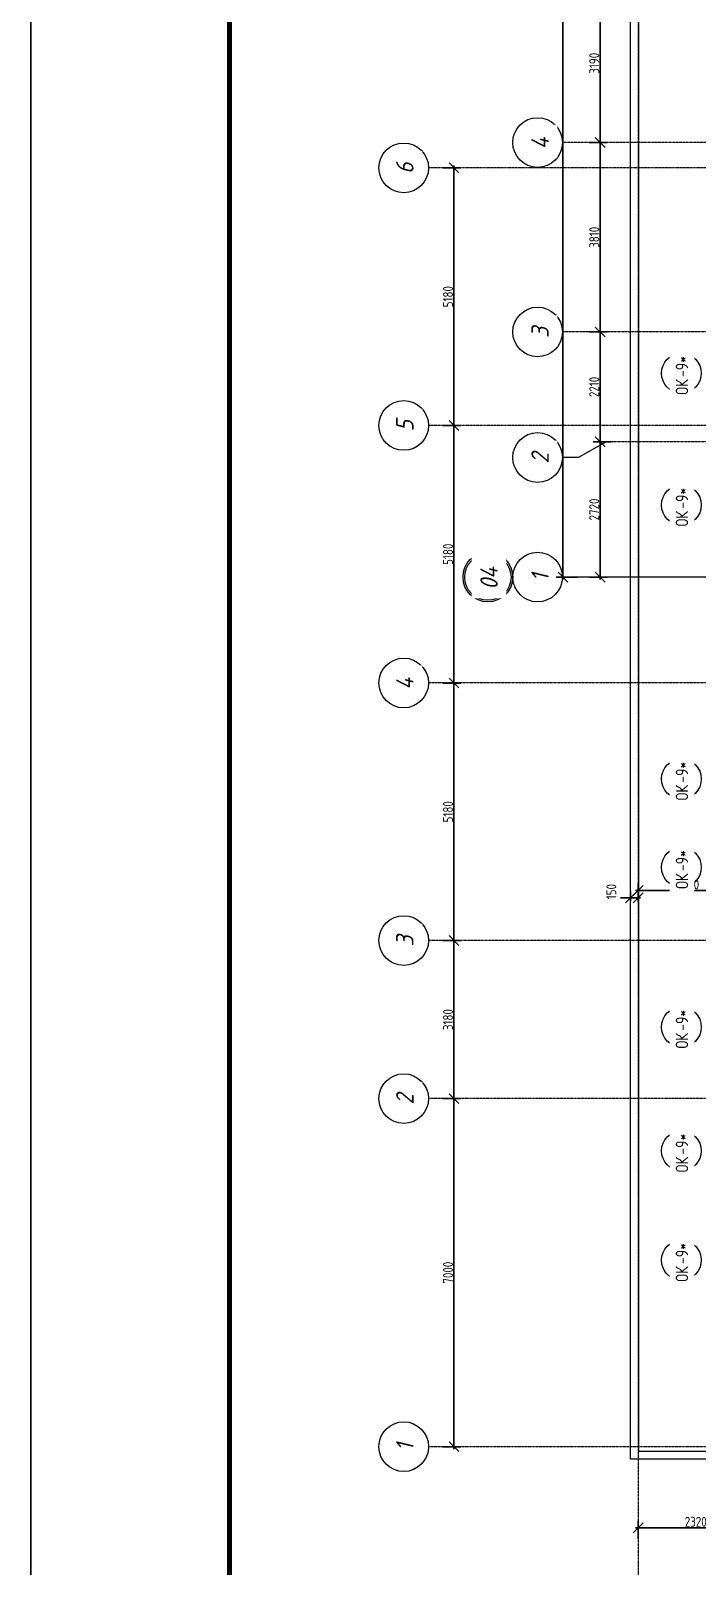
# Model space of a CAD drawing. Header units: millimetres. Extents: x -11854 to 4360091, y -19344 to 4989148.
# Drawn here: x -11854 to 1549, y -2743 to 28142 of the extents above; entities that cross this region are included whole.
import ezdxf

# ---------------------------------------------------------------- set-up
doc = ezdxf.new("R2010")
doc.units = ezdxf.units.MM
doc.linetypes.add('Линия сетки', pattern=[22.225, 12.7, -3.175, 3.175, -3.175])
doc.layers.get('0').update_dxf_attribs({"color": 254})
doc.layers.get('Defpoints').update_dxf_attribs({"color": 254})
for name, color, linetype, lineweight in [('A-ANNO-DIMS', 254, 'Continuous', 9), ('A-GLAZ-IDEN', 254, 'Continuous', 9), ('A-WALL', 254, 'Continuous', 9), ('S-GRID', 254, 'Continuous', 9), ('S-GRID-IDEN', 254, 'Continuous', 9)]:
    doc.layers.add(name, color=color, linetype=linetype, lineweight=lineweight)
doc.layers.add('РАМКА', color=7, linetype='Continuous')
doc.styles.add('ISOCPEUR', font='isocpeur.ttf', dxfattribs={"width": 0.8, "height": 200})
doc.styles.add('ISOCPEUR_1', font='isocpeur.ttf', dxfattribs={"width": 0.8, "height": 250})
doc.styles.add('ISOCPEUR_I', font='isocpeui.ttf', dxfattribs={"width": 0.9, "height": 350})
doc.dimstyles.new('2_0_мм_ISOCPEUR', dxfattribs={"dimscale": 304.8, "dimtxt": 199.196235, "dimasz": 0.656168, "dimexe": 0.459318, "dimexo": 0.625, "dimgap": 0.065617, "dimtad": 1, "dimdec": 0, "dimtxsty": 'ISOCPEUR', "dimblk1": 'OBLIQUE', "dimblk2": 'OBLIQUE', "dimsah": 1, "dimcen": 2.5, "dimdle": 0.164042, "dimazin": 3, "dimtfac": 1, "dimtix": 1, "dimtmove": 0, "dimatfit": 3, "dimfxl": 0.787402, "dimfxlon": 1, "dimtvp": 1, "dimarcsym": 2})
doc.dimstyles.new('2_0_мм_ISOCPEUR_1', dxfattribs={"dimscale": 304.8, "dimtxt": 199.196235, "dimasz": 0.656168, "dimexe": 0.459318, "dimexo": 0.625, "dimgap": 0.065617, "dimtad": 1, "dimdec": 0, "dimtxsty": 'ISOCPEUR', "dimblk1": 'OBLIQUE', "dimblk2": 'OBLIQUE', "dimsah": 1, "dimcen": 2.5, "dimdle": 0.164042, "dimazin": 3, "dimtfac": 1, "dimtix": 1, "dimtmove": 1, "dimatfit": 3, "dimfxl": 0.787402, "dimfxlon": 1, "dimtvp": 1, "dimarcsym": 2})

# ---------------------------------------------------------------- blocks, each defined once
blk = doc.blocks.new('Ось сетки - Заголовок сетки - Окружность 5 мм-84278-1Г')
at = {"layer": 'S-GRID-IDEN'}
blk.add_circle((0, 0), 5, dxfattribs=at)
blk = doc.blocks.new('_Oblique')
at = {"color": 0, "linetype": 'ByBlock', "lineweight": -2}
blk.add_line((-0.5, -0.5), (0.5, 0.5), dxfattribs=at)
blk = doc.blocks.new('*D699')
at = {"layer": 'A-ANNO-DIMS', "color": 0, "lineweight": -2, "transparency": 16777216}
for p, q in [((-782, 42482), (-1291, 42482)), ((-1151, 17102), (-1151, 42532)), ((-862, 17152), (-1291, 17152))]:
    blk.add_line(p, q, dxfattribs=at)
at = {"layer": 'Defpoints', "color": 0, "transparency": 16777216}
for p in [(-1151, 42482), (-763, 42482), (-843, 17152)]:
    blk.add_point(p, dxfattribs=at)
at = {"layer": 'A-ANNO-DIMS', "color": 0, "lineweight": -2, "transparency": 16777216, "xscale": 200, "yscale": 200, "zscale": 200}
for p, rotation in [((-1151, 42482), 90), ((-1151, 17152), 270)]:
    blk.add_blockref('_Oblique', p, dxfattribs=dict(at, rotation=rotation))
at = {"layer": 'A-ANNO-DIMS', "color": 0, "transparency": 16777216, "insert": (-1437, 30117), "char_height": 200, "width": 666.54, "attachment_point": 1, "rotation": 90, "line_spacing_factor": 1.149209, "style": 'ISOCPEUR'}
blk.add_mtext('\\A1;25330', dxfattribs=at)
blk = doc.blocks.new('*D700')
at = {"layer": 'A-ANNO-DIMS', "color": 0, "lineweight": -2, "transparency": 16777216}
for p, q in [((-182, 19872), (-543, 19872)), ((-403, 17102), (-403, 19922)), ((-624, 17152), (-263, 17152))]:
    blk.add_line(p, q, dxfattribs=at)
at = {"layer": 'Defpoints', "color": 0, "transparency": 16777216}
for p in [(-403, 19872), (-163, 19872), (-643, 17152)]:
    blk.add_point(p, dxfattribs=at)
at = {"layer": 'A-ANNO-DIMS', "color": 0, "lineweight": -2, "transparency": 16777216, "xscale": 200, "yscale": 200, "zscale": 200}
for p, rotation in [((-403, 19872), 90), ((-403, 17152), 270)]:
    blk.add_blockref('_Oblique', p, dxfattribs=dict(at, rotation=rotation))
at = {"layer": 'A-ANNO-DIMS', "color": 0, "transparency": 16777216, "insert": (-523, 18512), "char_height": 200, "width": 533.23, "attachment_point": 5, "rotation": 90, "style": 'ISOCPEUR'}
blk.add_mtext('\\A1;2720', dxfattribs=at)
blk = doc.blocks.new('*D701')
at = {"layer": 'A-ANNO-DIMS', "color": 0, "lineweight": -2, "transparency": 16777216}
for p, q in [((-624, 22082), (-263, 22082)), ((-403, 19822), (-403, 22132)), ((-182, 19872), (-543, 19872))]:
    blk.add_line(p, q, dxfattribs=at)
at = {"layer": 'Defpoints', "color": 0, "transparency": 16777216}
for p in [(-643, 22082), (-403, 22082), (-163, 19872)]:
    blk.add_point(p, dxfattribs=at)
at = {"layer": 'A-ANNO-DIMS', "color": 0, "lineweight": -2, "transparency": 16777216, "xscale": 200, "yscale": 200, "zscale": 200}
for p, rotation in [((-403, 22082), 90), ((-403, 19872), 270)]:
    blk.add_blockref('_Oblique', p, dxfattribs=dict(at, rotation=rotation))
at = {"layer": 'A-ANNO-DIMS', "color": 0, "transparency": 16777216, "insert": (-523, 20977), "char_height": 200, "width": 496.46, "attachment_point": 5, "rotation": 90, "style": 'ISOCPEUR'}
blk.add_mtext('\\A1;2210', dxfattribs=at)
blk = doc.blocks.new('*D702')
at = {"layer": 'A-ANNO-DIMS', "color": 0, "lineweight": -2, "transparency": 16777216}
for p, q in [((-624, 25892), (-263, 25892)), ((-403, 22032), (-403, 25942)), ((-624, 22082), (-263, 22082))]:
    blk.add_line(p, q, dxfattribs=at)
at = {"layer": 'Defpoints', "color": 0, "transparency": 16777216}
for p in [(-643, 25892), (-403, 25892), (-643, 22082)]:
    blk.add_point(p, dxfattribs=at)
at = {"layer": 'A-ANNO-DIMS', "color": 0, "lineweight": -2, "transparency": 16777216, "xscale": 200, "yscale": 200, "zscale": 200}
for p, rotation in [((-403, 25892), 90), ((-403, 22082), 270)]:
    blk.add_blockref('_Oblique', p, dxfattribs=dict(at, rotation=rotation))
at = {"layer": 'A-ANNO-DIMS', "color": 0, "transparency": 16777216, "insert": (-523, 23987), "char_height": 200, "width": 496.46, "attachment_point": 5, "rotation": 90, "style": 'ISOCPEUR'}
blk.add_mtext('\\A1;3810', dxfattribs=at)
blk = doc.blocks.new('*D703')
at = {"layer": 'A-ANNO-DIMS', "color": 0, "lineweight": -2, "transparency": 16777216}
for p, q in [((-624, 29082), (-263, 29082)), ((-403, 25842), (-403, 29132)), ((-624, 25892), (-263, 25892))]:
    blk.add_line(p, q, dxfattribs=at)
at = {"layer": 'Defpoints', "color": 0, "transparency": 16777216}
for p in [(-643, 29082), (-403, 29082), (-643, 25892)]:
    blk.add_point(p, dxfattribs=at)
at = {"layer": 'A-ANNO-DIMS', "color": 0, "lineweight": -2, "transparency": 16777216, "xscale": 200, "yscale": 200, "zscale": 200}
for p, rotation in [((-403, 29082), 90), ((-403, 25892), 270)]:
    blk.add_blockref('_Oblique', p, dxfattribs=dict(at, rotation=rotation))
at = {"layer": 'A-ANNO-DIMS', "color": 0, "transparency": 16777216, "insert": (-523, 27487), "char_height": 200, "width": 496.46, "attachment_point": 5, "rotation": 90, "style": 'ISOCPEUR'}
blk.add_mtext('\\A1;3190', dxfattribs=at)
blk = doc.blocks.new('Ось сетки - Заголовок сетки - Окружность 5 ДВОЙНОЙ мм-2920442-1Г')
at = {"layer": 'S-GRID-IDEN'}
for radius in [5, 4.67]:
    blk.add_circle((0, 0), radius, dxfattribs=at)
blk = doc.blocks.new('*D754')
at = {"layer": 'A-ANNO-DIMS', "color": 0, "lineweight": -2, "transparency": 16777216}
for p, q in [((2428, 10850), (308, 10850)), ((358, 10629), (358, 10990)), ((2378, 10629), (2378, 10990))]:
    blk.add_line(p, q, dxfattribs=at)
at = {"layer": 'Defpoints', "color": 0, "transparency": 16777216}
for p in [(358, 10850), (358, 10610), (2378, 10610)]:
    blk.add_point(p, dxfattribs=at)
at = {"layer": 'A-ANNO-DIMS', "color": 0, "lineweight": -2, "transparency": 16777216, "xscale": 200, "yscale": 200, "zscale": 200, "rotation": 180}
blk.add_blockref('_Oblique', (358, 10850), dxfattribs=at)
at = {"layer": 'A-ANNO-DIMS', "color": 0, "lineweight": -2, "transparency": 16777216, "xscale": 200, "yscale": 200, "zscale": 200}
blk.add_blockref('_Oblique', (2378, 10850), dxfattribs=at)
at = {"layer": 'A-ANNO-DIMS', "color": 0, "transparency": 16777216, "insert": (1368, 10970), "char_height": 200, "width": 533.23, "attachment_point": 5, "style": 'ISOCPEUR'}
blk.add_mtext('\\A1;2020', dxfattribs=at)
blk = doc.blocks.new('*D755')
at = {"layer": 'A-ANNO-DIMS', "color": 0, "lineweight": -2, "transparency": 16777216}
for p, q in [((208, 10629), (208, 10842)), ((358, 10629), (358, 10842)), ((208, 10702), (8, 10702)), ((408, 10702), (208, 10702))]:
    blk.add_line(p, q, dxfattribs=at)
at = {"layer": 'Defpoints', "color": 0, "transparency": 16777216}
for p in [(208, 10702), (208, 10610), (358, 10610)]:
    blk.add_point(p, dxfattribs=at)
at = {"layer": 'A-ANNO-DIMS', "color": 0, "lineweight": -2, "transparency": 16777216, "xscale": 200, "yscale": 200, "zscale": 200, "rotation": 180}
blk.add_blockref('_Oblique', (208, 10702), dxfattribs=at)
at = {"layer": 'A-ANNO-DIMS', "color": 0, "lineweight": -2, "transparency": 16777216, "xscale": 200, "yscale": 200, "zscale": 200}
blk.add_blockref('_Oblique', (358, 10702), dxfattribs=at)
at = {"layer": 'A-ANNO-DIMS', "color": 0, "transparency": 16777216, "insert": (-279, 10673), "char_height": 200, "width": 363.15, "attachment_point": 1, "rotation": 90, "line_spacing_factor": 1.149209, "style": 'ISOCPEUR'}
blk.add_mtext('\\A1;150', dxfattribs=at)
blk = doc.blocks.new('*D756')
at = {"layer": 'A-ANNO-DIMS', "color": 0, "lineweight": -2, "transparency": 16777216}
for p, q in [((-3564, 6662), (-3203, 6662)), ((-3343, -388), (-3343, 6712)), ((-3564, -338), (-3203, -338))]:
    blk.add_line(p, q, dxfattribs=at)
at = {"layer": 'Defpoints', "color": 0, "transparency": 16777216}
for p in [(-3583, 6662), (-3343, 6662), (-3583, -338)]:
    blk.add_point(p, dxfattribs=at)
at = {"layer": 'A-ANNO-DIMS', "color": 0, "lineweight": -2, "transparency": 16777216, "xscale": 200, "yscale": 200, "zscale": 200}
for p, rotation in [((-3343, 6662), 90), ((-3343, -338), 270)]:
    blk.add_blockref('_Oblique', p, dxfattribs=dict(at, rotation=rotation))
at = {"layer": 'A-ANNO-DIMS', "color": 0, "transparency": 16777216, "insert": (-3463, 3162), "char_height": 200, "width": 533.23, "attachment_point": 5, "rotation": 90, "style": 'ISOCPEUR'}
blk.add_mtext('\\A1;7000', dxfattribs=at)
blk = doc.blocks.new('*D757')
at = {"layer": 'A-ANNO-DIMS', "color": 0, "lineweight": -2, "transparency": 16777216}
for p, q in [((-3343, 6612), (-3343, 9892)), ((-3564, 9842), (-3203, 9842)), ((-3564, 6662), (-3203, 6662))]:
    blk.add_line(p, q, dxfattribs=at)
at = {"layer": 'Defpoints', "color": 0, "transparency": 16777216}
for p in [(-3583, 9842), (-3343, 9842), (-3583, 6662)]:
    blk.add_point(p, dxfattribs=at)
at = {"layer": 'A-ANNO-DIMS', "color": 0, "lineweight": -2, "transparency": 16777216, "xscale": 200, "yscale": 200, "zscale": 200}
for p, rotation in [((-3343, 9842), 90), ((-3343, 6662), 270)]:
    blk.add_blockref('_Oblique', p, dxfattribs=dict(at, rotation=rotation))
at = {"layer": 'A-ANNO-DIMS', "color": 0, "transparency": 16777216, "insert": (-3463, 8252), "char_height": 200, "width": 496.46, "attachment_point": 5, "rotation": 90, "style": 'ISOCPEUR'}
blk.add_mtext('\\A1;3180', dxfattribs=at)
blk = doc.blocks.new('*D758')
at = {"layer": 'A-ANNO-DIMS', "color": 0, "lineweight": -2, "transparency": 16777216}
for p, q in [((-3564, 15022), (-3203, 15022)), ((-3343, 9792), (-3343, 15072)), ((-3564, 9842), (-3203, 9842))]:
    blk.add_line(p, q, dxfattribs=at)
at = {"layer": 'Defpoints', "color": 0, "transparency": 16777216}
for p in [(-3583, 15022), (-3343, 15022), (-3583, 9842)]:
    blk.add_point(p, dxfattribs=at)
at = {"layer": 'A-ANNO-DIMS', "color": 0, "lineweight": -2, "transparency": 16777216, "xscale": 200, "yscale": 200, "zscale": 200}
for p, rotation in [((-3343, 15022), 90), ((-3343, 9842), 270)]:
    blk.add_blockref('_Oblique', p, dxfattribs=dict(at, rotation=rotation))
at = {"layer": 'A-ANNO-DIMS', "color": 0, "transparency": 16777216, "insert": (-3463, 12432), "char_height": 200, "width": 496.46, "attachment_point": 5, "rotation": 90, "style": 'ISOCPEUR'}
blk.add_mtext('\\A1;5180', dxfattribs=at)
blk = doc.blocks.new('*D759')
at = {"layer": 'A-ANNO-DIMS', "color": 0, "lineweight": -2, "transparency": 16777216}
for p, q in [((-3564, 20202), (-3203, 20202)), ((-3343, 14972), (-3343, 20252)), ((-3564, 15022), (-3203, 15022))]:
    blk.add_line(p, q, dxfattribs=at)
at = {"layer": 'Defpoints', "color": 0, "transparency": 16777216}
for p in [(-3583, 20202), (-3343, 20202), (-3583, 15022)]:
    blk.add_point(p, dxfattribs=at)
at = {"layer": 'A-ANNO-DIMS', "color": 0, "lineweight": -2, "transparency": 16777216, "xscale": 200, "yscale": 200, "zscale": 200}
for p, rotation in [((-3343, 20202), 90), ((-3343, 15022), 270)]:
    blk.add_blockref('_Oblique', p, dxfattribs=dict(at, rotation=rotation))
at = {"layer": 'A-ANNO-DIMS', "color": 0, "transparency": 16777216, "insert": (-3463, 17612), "char_height": 200, "width": 496.46, "attachment_point": 5, "rotation": 90, "style": 'ISOCPEUR'}
blk.add_mtext('\\A1;5180', dxfattribs=at)
blk = doc.blocks.new('*D760')
at = {"layer": 'A-ANNO-DIMS', "color": 0, "lineweight": -2, "transparency": 16777216}
for p, q in [((-3564, 25382), (-3203, 25382)), ((-3343, 20152), (-3343, 25432)), ((-3564, 20202), (-3203, 20202))]:
    blk.add_line(p, q, dxfattribs=at)
at = {"layer": 'Defpoints', "color": 0, "transparency": 16777216}
for p in [(-3583, 25382), (-3343, 25382), (-3583, 20202)]:
    blk.add_point(p, dxfattribs=at)
at = {"layer": 'A-ANNO-DIMS', "color": 0, "lineweight": -2, "transparency": 16777216, "xscale": 200, "yscale": 200, "zscale": 200}
for p, rotation in [((-3343, 25382), 90), ((-3343, 20202), 270)]:
    blk.add_blockref('_Oblique', p, dxfattribs=dict(at, rotation=rotation))
at = {"layer": 'A-ANNO-DIMS', "color": 0, "transparency": 16777216, "insert": (-3463, 22792), "char_height": 200, "width": 496.46, "attachment_point": 5, "rotation": 90, "style": 'ISOCPEUR'}
blk.add_mtext('\\A1;5180', dxfattribs=at)
blk = doc.blocks.new('*D767')
at = {"layer": 'A-ANNO-DIMS', "color": 0, "lineweight": -2, "transparency": 16777216}
for p, q in [((358, -2190), (358, -1829)), ((2678, -2190), (2678, -1829)), ((2728, -1969), (308, -1969))]:
    blk.add_line(p, q, dxfattribs=at)
at = {"layer": 'Defpoints', "color": 0, "transparency": 16777216}
for p in [(358, -1969), (358, -2209), (2678, -2209)]:
    blk.add_point(p, dxfattribs=at)
at = {"layer": 'A-ANNO-DIMS', "color": 0, "lineweight": -2, "transparency": 16777216, "xscale": 200, "yscale": 200, "zscale": 200, "rotation": 180}
blk.add_blockref('_Oblique', (358, -1969), dxfattribs=at)
at = {"layer": 'A-ANNO-DIMS', "color": 0, "lineweight": -2, "transparency": 16777216, "xscale": 200, "yscale": 200, "zscale": 200}
blk.add_blockref('_Oblique', (2678, -1969), dxfattribs=at)
at = {"layer": 'A-ANNO-DIMS', "color": 0, "transparency": 16777216, "insert": (1518, -1849), "char_height": 200, "width": 533.23, "attachment_point": 5, "style": 'ISOCPEUR'}
blk.add_mtext('\\A1;2320', dxfattribs=at)
blk = doc.blocks.new('Марка окна - Марка окна-2857-1Г')
at = {"layer": 'A-GLAZ-IDEN'}
blk.add_circle((0, 0), 4, dxfattribs=at)

msp = doc.modelspace()

# ---------------------------------------------------------------- linework, layer by layer
at = {"layer": 'A-WALL', "color": 8}
for p, q in [((207.6, -587.6), (207.6, 43877.4)), ((367.6, 43877.4), (367.6, -427.6)), ((24504.3, -587.6), (207.6, -587.6)), ((367.6, -427.6), (2477.6, -427.6))]:
    msp.add_line(p, q, dxfattribs=at)
at = {"layer": 'S-GRID', "color": 8, "linetype": 'Линия сетки'}
for p, q in [((357.6, 43877.4), (357.6, -3072.9)), ((22662, 19872.4), (-284.1, 19872.4))]:
    msp.add_line(p, q, dxfattribs=at)
at = {"layer": 'S-GRID', "color": 8}
msp.add_line((-284.1, 19872.4), (-837.2, 19557.6), dxfattribs=at)

# ---------------------------------------------------------------- block references
at = {"layer": 'A-GLAZ-IDEN', "color": 8, "xscale": 99.99999999999991, "yscale": 99.99999999999991, "zscale": 99.99999999999991, "rotation": 89.99999999999999}
for p in [(1228.9, 21252.4), (1228.9, 18602.4), (1228.9, 13092.4), (1228.9, 11313.4), (1228.9, 8102.4), (1228.9, 5612.4), (1228.9, 3412.4)]:
    msp.add_blockref('Марка окна - Марка окна-2857-1Г', p, dxfattribs=at)
at = {"layer": 'S-GRID-IDEN', "color": 8, "xscale": 99.99999999999991, "yscale": 99.99999999999991, "zscale": 99.99999999999991, "rotation": 89.99999999999999}
for name, p in [('Ось сетки - Заголовок сетки - Окружность 5 мм-84278-1Г', (-1661, 25892.4)), ('Ось сетки - Заголовок сетки - Окружность 5 мм-84278-1Г', (-4354.1, 25382.4)), ('Ось сетки - Заголовок сетки - Окружность 5 мм-84278-1Г', (-1661, 22082.4)), ('Ось сетки - Заголовок сетки - Окружность 5 мм-84278-1Г', (-4354.1, 20202.4)), ('Ось сетки - Заголовок сетки - Окружность 5 мм-84278-1Г', (-1661, 19557.6)), ('Ось сетки - Заголовок сетки - Окружность 5 ДВОЙНОЙ мм-2920442-1Г', (-2661, 17152.4)), ('Ось сетки - Заголовок сетки - Окружность 5 мм-84278-1Г', (-1661, 17152.4)), ('Ось сетки - Заголовок сетки - Окружность 5 мм-84278-1Г', (-4354.1, 15022.4)), ('Ось сетки - Заголовок сетки - Окружность 5 мм-84278-1Г', (-4354.1, 9842.4)), ('Ось сетки - Заголовок сетки - Окружность 5 мм-84278-1Г', (-4354.1, 6662.4)), ('Ось сетки - Заголовок сетки - Окружность 5 мм-84278-1Г', (-4354.1, -337.6))]:
    msp.add_blockref(name, p, dxfattribs=at)

# ---------------------------------------------------------------- dimensions: what is measured, and where the dimension line sits
at = {"layer": 'A-ANNO-DIMS', "color": 8}
for base, p1, p2, angle, override, picture, middle in [((-402.8, 29082.4), (-642.8, 25892.4), (-642.8, 29082.4), 90, {"dimfxl": 3190}, '*D703', (-522.8, 27487.4)), ((-402.8, 25892.4), (-642.8, 22082.4), (-642.8, 25892.4), 90, {"dimfxl": 3810}, '*D702', (-522.8, 23987.4)), ((-3343.3, 25382.4), (-3583.3, 20202.4), (-3583.3, 25382.4), 90, {"dimfxl": 5180}, '*D760', (-3463.3, 22792.4)), ((-402.8, 22082.4), (-162.8, 19872.4), (-642.8, 22082.4), 90, {"dimfxl": 2261.526033}, '*D701', (-522.8, 20977.4)), ((-3343.3, 20202.4), (-3583.3, 15022.4), (-3583.3, 20202.4), 90, {"dimfxl": 5180}, '*D759', (-3463.3, 17612.4)), ((-402.8, 19872.4), (-642.8, 17152.4), (-162.8, 19872.4), 90, {"dimfxl": 2762.02824}, '*D700', (-522.8, 18512.4)), ((-3343.3, 15022.4), (-3583.3, 9842.4), (-3583.3, 15022.4), 90, {"dimfxl": 5180}, '*D758', (-3463.3, 12432.4)), ((357.6, 10849.6), (2377.6, 10609.6), (357.6, 10609.6), 180, {"dimfxl": 2020}, '*D754', (1367.6, 10969.6)), ((-3343.3, 9842.4), (-3583.3, 6662.4), (-3583.3, 9842.4), 90, {"dimfxl": 3180}, '*D757', (-3463.3, 8252.4)), ((-3343.3, 6662.4), (-3583.3, -337.6), (-3583.3, 6662.4), 90, {"dimfxl": 7000}, '*D756', (-3463.3, 3162.4)), ((357.6, -1969.2), (2677.6, -2209.2), (357.6, -2209.2), 180, {"dimfxl": 2320.002158}, '*D767', (1517.6, -1849.2))]:
    dim = msp.add_linear_dim(base=base, p1=p1, p2=p2, angle=angle, dimstyle='2_0_мм_ISOCPEUR_1', override=override, dxfattribs=at)
    dim.commit()
    dim.dimension.update_dxf_attribs({"geometry": picture, "text_midpoint": middle})
dim = msp.add_linear_dim(base=(207.6, 10701.6), p1=(357.6, 10609.6), p2=(207.6, 10609.6), angle=180, dimstyle='2_0_мм_ISOCPEUR', override={"dimfxl": 150}, dxfattribs=at)
dim.commit()
dim.dimension.update_dxf_attribs({"geometry": '*D755', "text_midpoint": (-145.8, 10701.6), "dimtype": 160, "text_rotation": 90})

# ---------------------------------------------------------------- next in the draw order: texts
at = {"layer": 'A-GLAZ-IDEN', "color": 8, "char_height": 250, "width": 432.911, "attachment_point": 1, "rotation": 90, "style": 'ISOCPEUR_1', "bg_fill": 2}
for insert in [(1115.7, 20820), (1115.7, 18170), (1115.7, 12660), (1115.7, 10881), (1115.7, 7670), (1115.7, 5180), (1115.7, 2979.9)]:
    msp.add_mtext('ОК', dxfattribs=dict(at, insert=insert))
at = {"layer": 'S-GRID-IDEN', "color": 8, "char_height": 350, "attachment_point": 1, "rotation": 90, "style": 'ISOCPEUR_I', "bg_fill": 2}
for s, insert, width in [('\\fISOCPEUR|b0|i1|c204|p34|;\\W.9;4', (-1786.8, 25758.2), 317.468), ('\\fISOCPEUR|b0|i1|c204|p34|;\\W.9;6', (-4506.3, 25263), 281.392), ('\\fISOCPEUR|b0|i1|c204|p34|;\\W.9;3', (-1786.8, 21963), 281.392), ('\\fISOCPEUR|b0|i1|c204|p34|;\\W.9;5', (-4506.3, 20083), 281.392), ('\\fISOCPEUR|b0|i1|c204|p34|;\\W.9;2', (-1786.8, 19438.2), 281.392), ('04', (-2813.2, 16902.1), 598.861), ('\\fISOCPEUR|b0|i1|c204|p34|;\\W.9;1', (-1786.8, 17065.9), 202.025), ('\\fISOCPEUR|b0|i1|c204|p34|;\\W.9;4', (-4506.3, 14888.2), 317.468), ('\\fISOCPEUR|b0|i1|c204|p34|;\\W.9;3', (-4506.3, 9723), 281.392), ('\\fISOCPEUR|b0|i1|c204|p34|;\\W.9;2', (-4506.3, 6543), 281.392), ('\\fISOCPEUR|b0|i1|c204|p34|;\\W.9;1', (-4506.3, -424.1), 202.025)]:
    msp.add_mtext(s, dxfattribs=dict(at, insert=insert, width=width))

# ---------------------------------------------------------------- next in the draw order: linework, layer by layer
at = {"layer": 'S-GRID', "color": 8, "linetype": 'Линия сетки'}
for p, q in [((24998.8, 25892.4), (-1161, 25892.4)), ((7092.6, 25382.4), (-3854.1, 25382.4)), ((22662, 22082.4), (-1161, 22082.4)), ((7092.6, 20202.4), (-3854.1, 20202.4)), ((22662, 17152.4), (-1161, 17152.4)), ((24494.7, 17152.4), (-1161, 17152.4)), ((21997.3, 15022.4), (-3854.1, 15022.4)), ((23921.5, 9842.4), (-3854.1, 9842.4)), ((26162.5, 6662.4), (-3854.1, 6662.4)), ((26162.5, -337.6), (-3854.1, -337.6))]:
    msp.add_line(p, q, dxfattribs=at)
at = {"layer": 'S-GRID', "color": 8}
msp.add_line((-837.2, 19557.6), (-1161, 19557.6), dxfattribs=at)

# ---------------------------------------------------------------- next in the draw order: texts
at = {"layer": 'A-GLAZ-IDEN', "color": 8, "char_height": 250, "width": 606.076, "attachment_point": 1, "rotation": 90, "style": 'ISOCPEUR_1', "bg_fill": 2}
for insert in [(1115.7, 21177.1), (1115.7, 18527.1), (1115.7, 13017.1), (1115.7, 11238.2), (1115.7, 8027.1), (1115.7, 5537.1), (1115.7, 3337.1)]:
    msp.add_mtext('-9*', dxfattribs=dict(at, insert=insert))

# ---------------------------------------------------------------- next in the draw order: dimensions: what is measured, and where the dimension line sits
at = {"layer": 'A-ANNO-DIMS', "color": 8}
dim = msp.add_linear_dim(base=(-1150.8, 42482.4), p1=(-843.1, 17152.4), p2=(-762.8, 42482.4), angle=90, dimstyle='2_0_мм_ISOCPEUR', override={"dimfxl": 25330.127213}, dxfattribs=at)
dim.commit()
dim.dimension.update_dxf_attribs({"geometry": '*D699', "text_midpoint": (-1150.8, 30450.2), "dimtype": 160})

# ---------------------------------------------------------------- next in the draw order: linework, layer by layer
at = {"layer": 'РАМКА', "lineweight": 25}
msp.add_lwpolyline([(-11854, -19344), (156346, -19344), (156346, 99456), (-11854, 99456)], close=True, dxfattribs=at)
at = {"layer": 'РАМКА', "lineweight": 70}
msp.add_lwpolyline([(-7854, -18344), (155346, -18344), (155346, 98456), (-7854, 98456)], close=True, dxfattribs=at)

doc.saveas('drawing.dxf')
